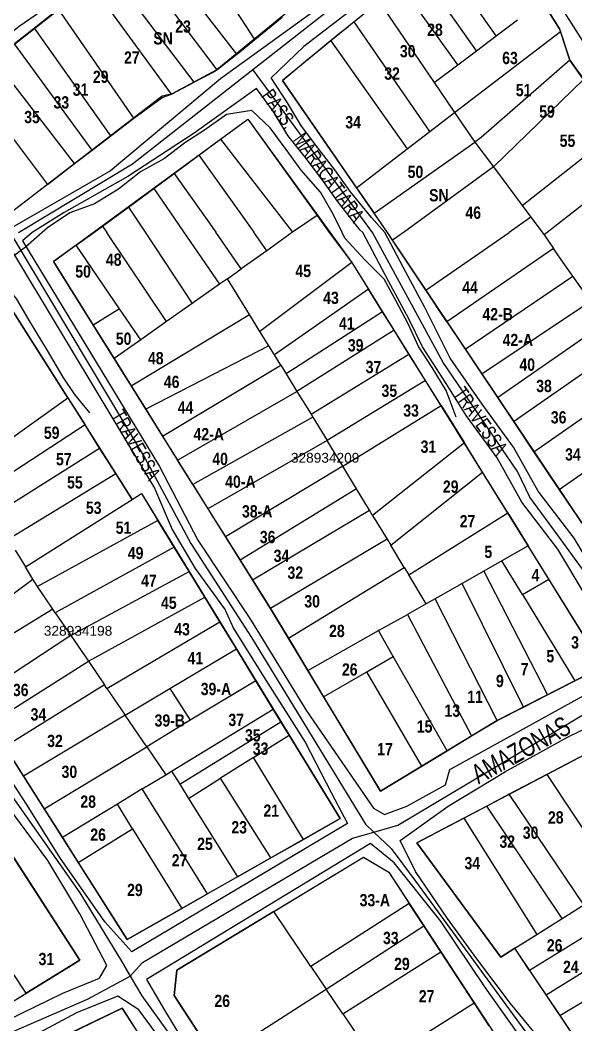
# Model space of a CAD drawing. Extents: x 206155 to 208014, y 4847439 to 4850017.
# Drawn here: x 207491.6 to 207605.1, y 4848950.2 to 4849155.4 of the extents above; entities that cross this region are included whole.
import ezdxf
from ezdxf.enums import TextEntityAlignment as Align

# ---------------------------------------------------------------- set-up
doc = ezdxf.new("R2010")
doc.units = 0
doc.header["$LTSCALE"] = 1.5
doc.header["$MEASUREMENT"] = 0
for name, color, linetype in [('CD-MALHA-LOTES', 40, 'CONTINUOUS'), ('CD_TXT_QUADRA', 7, 'CONTINUOUS'), ('HD-VALAS-DRENOS', 170, 'CONTINUOUS'), ('RU-QUADRAS', 6, 'CONTINUOUS'), ('SV-EIXO-RUA-N-PAV', 6, 'CONTINUOUS'), ('SV-RUA-NAO-PAV-S-GUIA-C-GUIA', 7, 'CONTINUOUS'), ('SV-TXT-RUA-N-PAV-S-GUIA-C-GUIA', 7, 'CONTINUOUS'), ('Th_NmrPort', 7, 'CONTINUOUS')]:
    doc.layers.add(name, color=color, linetype=linetype)
doc.styles.add('ARIAL', font='ARIAL.TTF')
doc.styles.get("Standard").update_dxf_attribs({"font": 'swisscbo.ttf'})

msp = doc.modelspace()

# ---------------------------------------------------------------- linework, layer by layer
at = {"layer": 'CD-MALHA-LOTES', "linetype": 'Continuous'}
for p, q in [((207539.49, 4849151.45), (207524.63, 4849174.44)), ((207535.83, 4849148.44), (207518.96, 4849170.18)), ((207515.13, 4849167.3), (207531.73, 4849145.24)), ((207588.79, 4849152.18), (207577.24, 4849168.68)), ((207584.73, 4849149.12), (207573.21, 4849165.58)), ((207527.08, 4849142.7), (207510.82, 4849164.24)), ((207522.49, 4849140.31), (207506.28, 4849162.49)), ((207580.95, 4849146.27), (207569.27, 4849162.55)), ((207564.86, 4849159.15), (207559.79, 4849155.05)), ((207564.86, 4849159.15), (207576.13, 4849142.63)), ((207601.72, 4849153.65), (207598.19, 4849159.26)), ((207499.41, 4849157.62), (207494.47, 4849153.75)), ((207514.76, 4849135.39), (207499.41, 4849157.62)), ((207539.49, 4849151.45), (207545.05, 4849156.02)), ((207559.79, 4849155.05), (207555.03, 4849151.17)), ((207575.2, 4849132.67), (207559.79, 4849155.05)), ((207588.79, 4849152.18), (207593.11, 4849155.43)), ((207494.47, 4849153.75), (207490.42, 4849150.57)), ((207510.05, 4849131.77), (207494.47, 4849153.75)), ((207580.26, 4849136.57), (207601.91, 4849153.07)), ((207601.91, 4849153.07), (207601.72, 4849153.65)), ((207603.79, 4849147.24), (207601.91, 4849153.07)), ((207536, 4849148.58), (207539.49, 4849151.45)), ((207555.03, 4849151.17), (207545.12, 4849143.09)), ((207555.03, 4849151.17), (207570.6, 4849129.11)), ((207584.73, 4849149.12), (207588.79, 4849152.18)), ((207506.27, 4849128.86), (207490.42, 4849150.57)), ((207580.95, 4849146.27), (207584.73, 4849149.12)), ((207502.68, 4849126.1), (207486.31, 4849147.34)), ((207531.73, 4849145.24), (207535.83, 4849148.44)), ((207535.83, 4849148.44), (207536, 4849148.58)), ((207603.79, 4849147.24), (207585.68, 4849131.41)), ((207606.62, 4849143.3), (207603.79, 4849147.24)), ((207531.33, 4849144.92), (207527.08, 4849142.7)), ((207531.73, 4849145.24), (207531.33, 4849144.92)), ((207576.13, 4849142.63), (207580.95, 4849146.27)), ((207481.05, 4849143.21), (207497.17, 4849121.86)), ((207522.49, 4849140.31), (207527.08, 4849142.7)), ((207545.12, 4849143.09), (207560.27, 4849121.14)), ((207576.13, 4849142.63), (207580.26, 4849136.57)), ((207606.62, 4849143.3), (207588.22, 4849125.42)), ((207514.76, 4849135.39), (207520.59, 4849139.6)), ((207520.59, 4849139.6), (207522.49, 4849140.31)), ((207575.2, 4849132.67), (207580.26, 4849136.57)), ((207580.26, 4849136.57), (207584.41, 4849130.51)), ((207510.05, 4849131.77), (207514.76, 4849135.39)), ((207532.5, 4849131.11), (207538.04, 4849135.2)), ((207538.04, 4849135.2), (207552.19, 4849115.51)), ((207570.6, 4849129.11), (207575.2, 4849132.67)), ((207594.09, 4849117.57), (207613.91, 4849133.17)), ((207506.27, 4849128.86), (207510.05, 4849131.77)), ((207528.03, 4849127.81), (207532.5, 4849131.11)), ((207532.5, 4849131.11), (207547.15, 4849112.1)), ((207563.84, 4849115.95), (207584.41, 4849130.51)), ((207585.68, 4849131.41), (207584.41, 4849130.51)), ((207584.41, 4849130.51), (207588.22, 4849125.42)), ((207502.68, 4849126.1), (207506.27, 4849128.86)), ((207560.27, 4849121.14), (207570.6, 4849129.11)), ((207523.01, 4849124.1), (207528.03, 4849127.81)), ((207528.03, 4849127.81), (207539.26, 4849112.1)), ((207618.34, 4849127.02), (207598.59, 4849111.53)), ((207497.17, 4849121.86), (207502.68, 4849126.1)), ((207518.87, 4849121.04), (207523.01, 4849124.1)), ((207523.01, 4849124.1), (207531.54, 4849112.1)), ((207588.22, 4849125.42), (207570.02, 4849112.17)), ((207588.22, 4849125.42), (207594.09, 4849117.57)), ((207497.17, 4849121.86), (207491.5, 4849117.5)), ((207513.66, 4849117.2), (207518.87, 4849121.04)), ((207518.87, 4849121.04), (207524.92, 4849112.19)), ((207560.27, 4849121.14), (207563.84, 4849115.95)), ((207508.39, 4849113.3), (207513.66, 4849117.2)), ((207513.66, 4849117.2), (207517.11, 4849112.1)), ((207566.57, 4849112), (207563.84, 4849115.95)), ((207594.09, 4849117.57), (207595.88, 4849115.18)), ((207552.19, 4849115.51), (207547.15, 4849112.1)), ((207552.19, 4849115.51), (207554.7, 4849112.02)), ((207595.88, 4849115.18), (207591.39, 4849112)), ((207595.88, 4849115.18), (207598.59, 4849111.53)), ((207503.02, 4849109.41), (207506.62, 4849112)), ((207506.62, 4849112), (207508.39, 4849113.3)), ((207508.39, 4849113.3), (207509.27, 4849112)), ((207521.47, 4849093.84), (207509.27, 4849112)), ((207517.11, 4849112.1), (207526.71, 4849097.54)), ((207524.92, 4849112.19), (207532.27, 4849101.46)), ((207536.72, 4849104.59), (207531.54, 4849112.1)), ((207541.95, 4849108.28), (207539.26, 4849112.1)), ((207547.15, 4849112.1), (207541.95, 4849108.28)), ((207554.7, 4849112.02), (207559.29, 4849105.91)), ((207567.61, 4849110.44), (207566.57, 4849112)), ((207570.02, 4849112.17), (207567.61, 4849110.44)), ((207574.4, 4849100.26), (207591.39, 4849112)), ((207574.4, 4849100.26), (207567.61, 4849110.44)), ((207598.59, 4849111.53), (207600.5, 4849108.79)), ((207511.87, 4849096.45), (207503.02, 4849109.41)), ((207541.95, 4849108.28), (207536.72, 4849104.59)), ((207600.5, 4849108.79), (207578.71, 4849093.81)), ((207559.29, 4849105.91), (207540.54, 4849091.81)), ((207559.29, 4849105.91), (207562.68, 4849100.48)), ((207533.89, 4849102.6), (207532.27, 4849101.46)), ((207582.45, 4849088.21), (207604.45, 4849103.11)), ((207607.05, 4849099.39), (207604.45, 4849103.11)), ((207532.27, 4849101.46), (207526.71, 4849097.54)), ((207562.68, 4849100.48), (207543.49, 4849087.04)), ((207565.58, 4849095.83), (207562.68, 4849100.48)), ((207578.71, 4849093.81), (207574.4, 4849100.26)), ((207526.71, 4849097.54), (207521.47, 4849093.84)), ((207608.05, 4849097.95), (207585.84, 4849083.12)), ((207511.87, 4849096.45), (207506.48, 4849093.13)), ((207516.21, 4849090.12), (207511.87, 4849096.45)), ((207565.58, 4849095.83), (207545.89, 4849083.15)), ((207567.91, 4849092.1), (207565.58, 4849095.83)), ((207514.23, 4849080.73), (207538.4, 4849095.29)), ((207521.47, 4849093.84), (207516.21, 4849090.12)), ((207540.54, 4849091.81), (207538.4, 4849095.29)), ((207578.71, 4849093.81), (207582.45, 4849088.21)), ((207589.02, 4849078.36), (207611.04, 4849093.64)), ((207506.48, 4849093.13), (207510.76, 4849086.28)), ((207542.33, 4849088.92), (207540.54, 4849091.81)), ((207567.91, 4849092.1), (207548.06, 4849079.58)), ((207570.96, 4849087.21), (207567.91, 4849092.1)), ((207516.21, 4849090.12), (207510.76, 4849086.28)), ((207542.33, 4849088.92), (207517.2, 4849075.98)), ((207543.49, 4849087.04), (207542.33, 4849088.92)), ((207550.96, 4849074.92), (207570.96, 4849087.21)), ((207574.33, 4849081.82), (207570.96, 4849087.21)), ((207582.45, 4849088.21), (207585.84, 4849083.12)), ((207592.3, 4849073.45), (207614.4, 4849088.82)), ((207510.76, 4849086.28), (207514.23, 4849080.73)), ((207544.79, 4849084.93), (207543.49, 4849087.04)), ((207520.66, 4849070.44), (207544.79, 4849084.93)), ((207544.79, 4849084.93), (207545.89, 4849083.15)), ((207545.89, 4849083.15), (207548.06, 4849079.58)), ((207585.84, 4849083.12), (207589.02, 4849078.36)), ((207574.33, 4849081.82), (207554.27, 4849069.55)), ((207577.53, 4849076.69), (207574.33, 4849081.82)), ((207618.68, 4849082.67), (207596.47, 4849067.2)), ((207514.23, 4849080.73), (207517.2, 4849075.98)), ((207523.73, 4849065.53), (207548.06, 4849079.58)), ((207548.06, 4849079.58), (207550.96, 4849074.92)), ((207487.86, 4849068.69), (207501.3, 4849078.28)), ((207501.3, 4849078.28), (207504.81, 4849072.74)), ((207589.02, 4849078.36), (207592.3, 4849073.45)), ((207517.2, 4849075.98), (207520.66, 4849070.44)), ((207550.96, 4849074.92), (207551.32, 4849074.33)), ((207557.45, 4849064.32), (207577.53, 4849076.69)), ((207577.53, 4849076.69), (207582.29, 4849069.07)), ((207623.8, 4849075.03), (207601.64, 4849059.46)), ((207551.32, 4849074.33), (207526.83, 4849060.58)), ((207551.32, 4849074.33), (207554.27, 4849069.55)), ((207592.3, 4849073.45), (207596.47, 4849067.2)), ((207504.81, 4849072.74), (207483.4, 4849058.74)), ((207507.79, 4849068.02), (207504.81, 4849072.74)), ((207520.66, 4849070.44), (207523.73, 4849065.53)), ((207554.27, 4849069.55), (207529.92, 4849055.62)), ((207557.45, 4849064.32), (207554.27, 4849069.55)), ((207582.29, 4849069.07), (207563.54, 4849054.27)), ((207586, 4849063.08), (207582.29, 4849069.07)), ((207486.12, 4849054.33), (207507.79, 4849068.02)), ((207511.08, 4849062.82), (207507.79, 4849068.02)), ((207596.47, 4849067.2), (207601.64, 4849059.46)), ((207526.83, 4849060.58), (207523.73, 4849065.53)), ((207489.12, 4849049.43), (207511.08, 4849062.82)), ((207514.44, 4849057.5), (207511.08, 4849062.82)), ((207557.45, 4849064.32), (207533.52, 4849049.87)), ((207560.26, 4849059.69), (207557.45, 4849064.32)), ((207567.23, 4849048.19), (207586, 4849063.08)), ((207591.13, 4849054.79), (207586, 4849063.08)), ((207526.83, 4849060.58), (207529.92, 4849055.62)), ((207514.44, 4849057.5), (207516.35, 4849058.71)), ((207516.35, 4849058.71), (207519.69, 4849053.23)), ((207560.26, 4849059.69), (207536.48, 4849045.14)), ((207562.9, 4849055.34), (207560.26, 4849059.69)), ((207601.64, 4849059.46), (207608.21, 4849049.74)), ((207492.63, 4849043.73), (207514.44, 4849057.5)), ((207529.92, 4849055.62), (207533.52, 4849049.87)), ((207538.98, 4849041.13), (207562.9, 4849055.34)), ((207563.54, 4849054.27), (207562.9, 4849055.34)), ((207570.93, 4849042.1), (207591.13, 4849054.79)), ((207591.13, 4849054.79), (207595.32, 4849048.01)), ((207519.69, 4849053.23), (207495.09, 4849039.72)), ((207523.02, 4849047.79), (207519.69, 4849053.23)), ((207563.54, 4849054.27), (207566.51, 4849049.38)), ((207533.52, 4849049.87), (207536.48, 4849045.14)), ((207566.51, 4849049.38), (207542.67, 4849035.23)), ((207566.51, 4849049.38), (207567.23, 4849048.19)), ((207570.01, 4849043.61), (207567.23, 4849048.19)), ((207490.53, 4849047.14), (207492.63, 4849043.73)), ((207523.02, 4849047.79), (207498.74, 4849034.38)), ((207526.06, 4849042.81), (207523.02, 4849047.79)), ((207595.32, 4849048.01), (207589.95, 4849044.97)), ((207599.51, 4849041.25), (207595.32, 4849048.01)), ((207536.48, 4849045.14), (207538.98, 4849041.13)), ((207589.95, 4849044.97), (207586.25, 4849042.88)), ((207594.14, 4849038.08), (207589.95, 4849044.97)), ((207494.14, 4849041.26), (207492.63, 4849043.73)), ((207501.9, 4849029.75), (207526.06, 4849042.81)), ((207529.28, 4849037.54), (207526.06, 4849042.81)), ((207546.33, 4849029.16), (207570.01, 4849043.61)), ((207570.01, 4849043.61), (207570.93, 4849042.1)), ((207574.49, 4849036.22), (207570.93, 4849042.1)), ((207586.25, 4849042.88), (207581.8, 4849040.36)), ((207586.25, 4849042.88), (207599.27, 4849017.63)), ((207475.13, 4849026.99), (207494.14, 4849041.26)), ((207495.09, 4849039.72), (207494.14, 4849041.26)), ((207538.98, 4849041.13), (207542.67, 4849035.23)), ((207581.8, 4849040.36), (207576.3, 4849037.25)), ((207594.37, 4849015.12), (207581.8, 4849040.36)), ((207594.14, 4849038.08), (207599.51, 4849041.25)), ((207498.22, 4849035.14), (207495.09, 4849039.72)), ((207594.14, 4849038.08), (207604.85, 4849020.48)), ((207505.5, 4849024.47), (207529.28, 4849037.54)), ((207532.37, 4849032.49), (207529.28, 4849037.54)), ((207574.49, 4849036.22), (207570.66, 4849034.05)), ((207576.3, 4849037.25), (207574.49, 4849036.22)), ((207588.97, 4849012.36), (207576.3, 4849037.25)), ((207498.22, 4849035.14), (207478.02, 4849022.67)), ((207498.74, 4849034.38), (207498.22, 4849035.14)), ((207498.74, 4849034.38), (207501.9, 4849029.75)), ((207542.67, 4849035.23), (207546.33, 4849029.16)), ((207564.77, 4849030.72), (207570.66, 4849034.05)), ((207570.66, 4849034.05), (207583.75, 4849009.21)), ((207509.29, 4849018.91), (207532.37, 4849032.49)), ((207535.72, 4849027), (207532.37, 4849032.49)), ((207501.9, 4849029.75), (207482.03, 4849016.65)), ((207501.9, 4849029.75), (207505.5, 4849024.47)), ((207550.32, 4849022.55), (207564.77, 4849030.72)), ((207567.77, 4849025.45), (207564.77, 4849030.72)), ((207546.33, 4849029.16), (207550.32, 4849022.55)), ((207522.16, 4849018.91), (207535.72, 4849027)), ((207539.69, 4849020.5), (207535.72, 4849027)), ((207485.31, 4849011.72), (207505.5, 4849024.47)), ((207505.5, 4849024.47), (207508.78, 4849019.66)), ((207562.39, 4849022.34), (207567.77, 4849025.45)), ((207578.73, 4849006.16), (207567.77, 4849025.45)), ((207550.32, 4849022.55), (207553.53, 4849017.22)), ((207553.53, 4849017.22), (207562.39, 4849022.34)), ((207573.57, 4849003.03), (207562.39, 4849022.34)), ((207508.78, 4849019.66), (207488.44, 4849007)), ((207509.29, 4849018.91), (207508.78, 4849019.66)), ((207539.69, 4849020.5), (207526.28, 4849012.45)), ((207543.25, 4849014.67), (207539.69, 4849020.5)), ((207599.27, 4849017.63), (207604.85, 4849020.48)), ((207509.29, 4849018.91), (207513.02, 4849013.44)), ((207513.02, 4849013.44), (207522.16, 4849018.91)), ((207522.16, 4849018.91), (207526.28, 4849012.45)), ((207594.37, 4849015.12), (207599.27, 4849017.63)), ((207553.53, 4849017.22), (207565.17, 4848997.93)), ((207513.02, 4849013.44), (207492.23, 4849001.03)), ((207517.42, 4849006.99), (207513.02, 4849013.44)), ((207522.47, 4849002), (207543.25, 4849014.67)), ((207544.83, 4849012.09), (207543.25, 4849014.67)), ((207588.97, 4849012.36), (207594.37, 4849015.12)), ((207526.28, 4849012.45), (207517.42, 4849006.99)), ((207524.14, 4848999.34), (207544.83, 4849012.09)), ((207546.5, 4849009.35), (207544.83, 4849012.09)), ((207583.75, 4849009.21), (207588.97, 4849012.36)), ((207539.21, 4849004.79), (207546.5, 4849009.35)), ((207578.73, 4849006.16), (207583.75, 4849009.21)), ((207488.44, 4849007), (207492.23, 4849001.03)), ((207496.49, 4848994.31), (207517.42, 4849006.99)), ((207517.42, 4849006.99), (207521.31, 4849001.29)), ((207573.57, 4849003.03), (207578.73, 4849006.16)), ((207539.21, 4849004.79), (207532.47, 4849000.57)), ((207549.42, 4848988.1), (207539.21, 4849004.79)), ((207565.17, 4848997.93), (207573.57, 4849003.03)), ((207605.73, 4849004.82), (207599.09, 4849001.33)), ((207492.23, 4849001.03), (207496.49, 4848994.31)), ((207516.51, 4848998.39), (207521.31, 4849001.29)), ((207521.31, 4849001.29), (207522.47, 4849002)), ((207522.47, 4849002), (207524.14, 4848999.34)), ((207599.09, 4849001.33), (207591.45, 4848997.31)), ((207599.09, 4849001.33), (207613.8, 4848979.14)), ((207524.14, 4848999.34), (207525.94, 4848996.47)), ((207525.94, 4848996.47), (207532.47, 4849000.57)), ((207542.76, 4848984.33), (207532.47, 4849000.57)), ((207516.51, 4848998.39), (207511.43, 4848995.31)), ((207529.85, 4848977), (207516.51, 4848998.39)), ((207591.45, 4848997.31), (207586.83, 4848994.87)), ((207606.69, 4848974.72), (207591.45, 4848997.31)), ((207511.43, 4848995.31), (207500.18, 4848988.5)), ((207514.54, 4848990.27), (207511.43, 4848995.31)), ((207525.94, 4848996.47), (207535.98, 4848980.48)), ((207586.83, 4848994.87), (207582.16, 4848992.42)), ((207602.22, 4848971.91), (207586.83, 4848994.87)), ((207496.49, 4848994.31), (207500.18, 4848988.5)), ((207582.16, 4848992.42), (207597.09, 4848968.7)), ((207503.42, 4848983.39), (207514.54, 4848990.27)), ((207514.54, 4848990.27), (207524.56, 4848974.01)), ((207500.18, 4848988.5), (207503.42, 4848983.39)), ((207542.76, 4848984.33), (207549.42, 4848988.1)), ((207503.42, 4848983.39), (207513.39, 4848967.67)), ((207535.98, 4848980.48), (207542.76, 4848984.33)), ((207543.34, 4848973.35), (207561.69, 4848984.44)), ((207535.98, 4848980.48), (207529.85, 4848977)), ((207492.82, 4848956.68), (207478.78, 4848977.78)), ((207524.56, 4848974.01), (207529.85, 4848977)), ((207571.03, 4848975.02), (207550.92, 4848962.14)), ((207574.02, 4848970.44), (207571.03, 4848975.02)), ((207602.22, 4848971.91), (207606.69, 4848974.72)), ((207513.39, 4848967.67), (207524.56, 4848974.01)), ((207550.92, 4848962.14), (207543.34, 4848973.35)), ((207616.01, 4848973.91), (207595.56, 4848961.35)), ((207554.03, 4848957.54), (207574.02, 4848970.44)), ((207577.47, 4848965.15), (207574.02, 4848970.44)), ((207597.09, 4848968.7), (207602.22, 4848971.91)), ((207592.55, 4848965.85), (207597.09, 4848968.7)), ((207619.54, 4848969.01), (207598.95, 4848956.31)), ((207557.44, 4848952.49), (207577.47, 4848965.15)), ((207584.27, 4848954.74), (207577.47, 4848965.15)), ((207589.7, 4848964.07), (207592.55, 4848965.85)), ((207595.56, 4848961.35), (207592.55, 4848965.85)), ((207601.77, 4848952.11), (207622.66, 4848964.67)), ((207550.92, 4848962.14), (207554.03, 4848957.54)), ((207595.56, 4848961.35), (207598.95, 4848956.31)), ((207488.22, 4848953.85), (207492.82, 4848956.68)), ((207531.56, 4848943.1), (207554.03, 4848957.54)), ((207557.44, 4848952.49), (207554.03, 4848957.54)), ((207598.95, 4848956.31), (207601.77, 4848952.11)), ((207564.41, 4848942.18), (207584.27, 4848954.74)), ((207587.33, 4848950.05), (207584.27, 4848954.74)), ((207557.44, 4848952.49), (207560.59, 4848947.84)), ((207601.77, 4848952.11), (207605.86, 4848946.03))]:
    msp.add_line(p, q, dxfattribs=at)
at = {"layer": 'CD-MALHA-LOTES', "linetype": 'Continuous', "flags": 128}
for points in [[(207503.02, 4849109.41), (207498.4, 4849106.08), (207506.48, 4849093.13)], [(207604.45, 4849103.11), (207601.99, 4849106.61), (207600.5, 4849108.79)], [(207533.89, 4849102.6), (207536.72, 4849104.59)], [(207501.3, 4849078.28), (207488.81, 4849098.03), (207475.4, 4849088.99)], [(207604.85, 4849020.48), (207610.55, 4849023.4), (207599.51, 4849041.25)], [(207549.42, 4848988.1), (207556.89, 4848992.34), (207546.5, 4849009.35)], [(207582.16, 4848992.42), (207572.59, 4848987.38), (207589.7, 4848964.07)], [(207490.2, 4848984.43), (207503.77, 4848963.42), (207492.82, 4848956.68)], [(207561.69, 4848984.44), (207566.85, 4848981.42), (207571.03, 4848975.02)], [(207543.34, 4848973.35), (207523.55, 4848961.38), (207523.02, 4848956.22), (207531.56, 4848943.1)], [(207515.03, 4848949.52), (207512.41, 4848953.64), (207493.13, 4848944.34)]]:
    msp.add_lwpolyline(points, dxfattribs=at)
at = {"layer": 'CD-MALHA-LOTES', "linetype": 'Continuous'}
msp.add_lwpolyline([(207538.4, 4849095.29), (207533.89, 4849102.6)], dxfattribs=at)
for p in [(207601.91, 4849153.07), (207555.03, 4849151.17), (207580.26, 4849136.57), (207570.6, 4849129.11), (207548.06, 4849079.58), (207581.8, 4849040.36), (207581.8, 4849040.36), (207599.51, 4849041.25), (207564.77, 4849030.72), (207567.77, 4849025.45), (207591.45, 4848997.31), (207591.45, 4848997.31), (207503.42, 4848983.39)]:
    msp.add_point(p, dxfattribs=at)
at = {"layer": 'HD-VALAS-DRENOS', "flags": 128}
for points in [[(207557.31, 4849112.03), (207555.51, 4849115.79), (207552.93, 4849120.28), (207548.96, 4849124.76), (207545.88, 4849128.99), (207542.63, 4849133.42), (207538.86, 4849136.95), (207533.71, 4849136.12), (207529.21, 4849132.94), (207525.18, 4849130.32), (207521.03, 4849127.16), (207516.16, 4849124.42), (207511.66, 4849120.9), (207506.78, 4849117.86), (207501.71, 4849116.08), (207497.16, 4849113.01), (207496.04, 4849112.03)], [(207496.04, 4849112.03), (207492.63, 4849109.02), (207488.13, 4849105.6), (207483.48, 4849101.8), (207482.99, 4849101.54), (207478.64, 4849099.16), (207473.84, 4849095.61), (207470.04, 4849091.62), (207464.71, 4849088.6), (207460.65, 4849085.48), (207456.58, 4849080.64), (207452.08, 4849076.69), (207447.7, 4849073.7)], [(207580.59, 4849074.34), (207578.56, 4849079.78), (207575.68, 4849084.44), (207572.93, 4849088.77), (207570.83, 4849093.41), (207568.32, 4849098.04), (207565.87, 4849102.5), (207565.63, 4849102.74), (207561.92, 4849106.46), (207557.87, 4849110.86), (207557.31, 4849112.03)], [(207485.19, 4849103.06), (207488.3, 4849101.63), (207488.31, 4849101.62), (207490.85, 4849098.39), (207493.6, 4849093.66), (207497.09, 4849087.9), (207500.25, 4849082.5), (207502.64, 4849078.94), (207505.74, 4849075.18)]]:
    msp.add_lwpolyline(points, dxfattribs=at)
at = {"layer": 'RU-QUADRAS', "color": 6, "linetype": 'Continuous'}
for points in [[(207426.68, 4849098.43), (207453.16, 4849121.33), (207504.98, 4849161.99), (207511.29, 4849164.42), (207534.26, 4849181.67), (207533.76, 4849182.31), (207618.15, 4849244.29), (207631.98, 4849226.82), (207631.98, 4849222.96), (207560.84, 4849169.12), (207531.73, 4849145.24), (207522.49, 4849140.31), (207520.55, 4849139.84), (207484.35, 4849112), (207471.83, 4849103.08), (207455.22, 4849089.27), (207454.23, 4849090.42), (207439.59, 4849081.3)], [(207498.4, 4849106.08), (207538.04, 4849135.2), (207559.29, 4849105.91), (207610.55, 4849023.4), (207588.97, 4849012.36), (207565.17, 4848997.93), (207542.67, 4849035.23)], [(207446.71, 4849069.65), (207488.81, 4849098.03), (207514.44, 4849057.5), (207516.35, 4849058.71), (207556.89, 4848992.34), (207513.39, 4848967.67), (207488.28, 4849007.26)], [(207503.77, 4848963.42), (207439.03, 4849063.64), (207436.57, 4849063.64), (207401.94, 4849040.22), (207404.13, 4849037.02), (207399.19, 4849033.48), (207415.06, 4849011.53), (207428.91, 4848996.92), (207430.92, 4848991.34), (207434.72, 4848985.99), (207434.95, 4848978.4), (207461.76, 4848937.57)], [(207572.59, 4848987.38), (207620.24, 4849012.46), (207632.32, 4848990.79), (207690.99, 4848910.07), (207649.65, 4848880.89), (207592.55, 4848965.85), (207589.7, 4848964.07)], [(207523.02, 4848956.22), (207523.55, 4848961.38), (207561.69, 4848984.44), (207566.85, 4848981.42), (207611.03, 4848913.77), (207612.67, 4848914.99), (207617.84, 4848907.16), (207617.06, 4848906.66), (207640.83, 4848873.88), (207634.83, 4848868.69), (207636.19, 4848866.75), (207598.24, 4848841.3), (207579.59, 4848869.94), (207577.74, 4848868.88), (207545.12, 4848925.02), (207543.87, 4848924.19)], [(207464.47, 4848930.51), (207512.41, 4848953.64), (207534.79, 4848918.48), (207536.84, 4848919.57), (207551.5, 4848889.78), (207552.37, 4848890.23), (207553.89, 4848886.13), (207555.93, 4848887.21), (207558.38, 4848881.6), (207590.32, 4848831.85), (207575.62, 4848820.71), (207576.78, 4848818.69), (207571.61, 4848816.2), (207570.98, 4848817.33), (207566.04, 4848814.19), (207551.51, 4848803.38), (207499.05, 4848884.52), (207474.99, 4848912.72)]]:
    msp.add_lwpolyline(points, close=True, dxfattribs=at)
msp.add_lwpolyline([(207545.12, 4849143.09, -0.01443), (207587.38, 4849176.47), (207601.72, 4849153.65), (207603.79, 4849147.24), (207642.16, 4849094.04), (207643.43, 4849089.88), (207665.65, 4849058.15), (207639.88, 4849040.41), (207638.93, 4849041.82), (207620.75, 4849031.19), (207566.57, 4849112)], format="xyb", close=True, dxfattribs=at)
at = {"layer": 'SV-EIXO-RUA-N-PAV'}
for points in [[(207491.26, 4849112.03), (207514.51, 4849126.04), (207539.08, 4849145.29), (207638.32, 4849223.04)], [(207563.54, 4849112.03), (207539.08, 4849145.29)], [(207697.65, 4848907.68), (207695.83, 4848911.73), (207690.45, 4848921.73), (207685.58, 4848928.39), (207677.37, 4848937.11), (207668.66, 4848947.36), (207662.51, 4848955.56), (207657.64, 4848964.53), (207648.41, 4848977.86), (207639.69, 4848989.4), (207631.75, 4849001.7), (207626.36, 4849013.75), (207622.27, 4849018.88), (207619.34, 4849020.77), (207616.83, 4849023.09), (207614.13, 4849025.79), (207610.59, 4849033.9), (207607.47, 4849041.8), (207602.07, 4849049.28), (207595.62, 4849058.01), (207593.13, 4849063.21), (207577.95, 4849085.45), (207563.54, 4849112.03)], [(207490.04, 4849111.11), (207517.12, 4849065.86), (207526.42, 4849048.51), (207538.82, 4849029.3), (207562.06, 4848991.18), (207563.78, 4848989.56), (207567.33, 4848986.22), (207572.28, 4848979.56), (207604.2, 4848935.87), (207608.23, 4848929.05), (207622.18, 4848909.83), (207632.25, 4848897.59), (207648.92, 4848871.62)], [(207423.87, 4849107.4), (207429.39, 4849091.68), (207436.03, 4849083.46), (207440.14, 4849075.55), (207441.25, 4849072.82), (207443.62, 4849067.01), (207454.7, 4849049.92), (207460.71, 4849040.12), (207475.26, 4849018.29), (207490.44, 4848996.15), (207503.73, 4848977.17), (207512.27, 4848963.25), (207514.03, 4848960.19), (207516.38, 4848956.13), (207523.02, 4848946.95), (207540.11, 4848921.33), (207563.36, 4848883.53), (207567.15, 4848875.94), (207581.07, 4848853.48), (207596.93, 4848830.44)], [(207347.2, 4848861.11), (207393.35, 4848890.81), (207403.65, 4848897.38), (207407.21, 4848899.91), (207412.24, 4848902.35), (207420.13, 4848905.03), (207427.33, 4848908.16), (207432.97, 4848912.55), (207442.67, 4848920.69), (207451.75, 4848926.01), (207455.51, 4848928.52), (207457.76, 4848930.28), (207459.89, 4848931.96), (207466.16, 4848935.4), (207488.7, 4848948.24), (207505.3, 4848955.44), (207514.03, 4848960.19), (207516.57, 4848962.96), (207559.46, 4848988.32), (207563.78, 4848989.56), (207568.7, 4848990.98), (207615.35, 4849018.85)]]:
    msp.add_lwpolyline(points, dxfattribs=at)
at = {"layer": 'SV-RUA-NAO-PAV-S-GUIA-C-GUIA', "flags": 128}
for points in [[(207437.85, 4849112.03), (207442.44, 4849115.72), (207446.79, 4849118.84), (207452.47, 4849123.55), (207456.69, 4849126.88), (207461.1, 4849130.22), (207465.76, 4849133.5), (207470.57, 4849137.72), (207478.41, 4849143.6), (207485.18, 4849149.29), (207491.36, 4849154.19), (207496.6, 4849157.77), (207503.47, 4849162.97), (207508.57, 4849166.11), (207515.14, 4849170.62), (207521.12, 4849175.33), (207526.61, 4849179.93), (207531.61, 4849183.95), (207534.46, 4849185.92), (207541.13, 4849191.31), (207582.57, 4849219.43), (207616.18, 4849245.85)], [(207630.92, 4849219.89), (207599.94, 4849196.33), (207574.46, 4849176.39), (207552.6, 4849158), (207532.47, 4849143.41), (207510.01, 4849124.65), (207488.17, 4849112.03)], [(207632.38, 4849112.03), (207620, 4849129.77), (207607.12, 4849150.07), (207594.55, 4849169.92), (207590.99, 4849176.15), (207589.08, 4849177.79), (207587.47, 4849178.26), (207585.78, 4849177.65), (207583.06, 4849175.81), (207549.5, 4849150.02), (207542.85, 4849143.65)], [(207566.04, 4849112.03), (207563.31, 4849115.1), (207559.04, 4849120.32), (207555.81, 4849124.81), (207552.36, 4849129.33), (207549.02, 4849133.72), (207546.15, 4849138.5), (207542.85, 4849143.65)], [(207539.84, 4849141.47), (207527.09, 4849132.3), (207513.57, 4849123.46), (207500.52, 4849116.1), (207494.01, 4849112.03)], [(207561.51, 4849112.03), (207560.94, 4849112.57), (207556.35, 4849118.44), (207553.15, 4849122.93), (207549.77, 4849127.4), (207546.2, 4849131.87), (207543.2, 4849136.79), (207539.84, 4849141.47)], [(207492.04, 4849110.35), (207520.03, 4849064.23), (207527.87, 4849049.22), (207538.59, 4849033.02), (207550.04, 4849014.34), (207563.69, 4848994.48), (207565.96, 4848993.2), (207570.5, 4848994.9), (207578.44, 4848999.21), (207579.31, 4849002.36), (207611.26, 4849020), (207613.29, 4849022.53), (207611.85, 4849026.52), (207606.96, 4849038.06), (207601.36, 4849047.36), (207593.98, 4849056.99), (207588.94, 4849066.03), (207582.62, 4849074.68), (207578.54, 4849081.18), (207573.72, 4849088.68), (207570.91, 4849094.43), (207566.79, 4849102.06), (207561.51, 4849112.03)], [(207494.01, 4849112.03), (207492.04, 4849110.35)], [(207632.38, 4849112.03), (207638.13, 4849103.79), (207642.79, 4849096.95), (207659.83, 4849071.08), (207668.65, 4849056.74), (207668.78, 4849054.77), (207667.37, 4849053.18), (207663.79, 4849050.32), (207643.76, 4849037.4), (207622.35, 4849025.45), (207618.77, 4849025.36), (207615.53, 4849028.08), (207610.54, 4849039.88), (207604.67, 4849049.62), (207597.33, 4849059.2), (207592.31, 4849068.19), (207585.88, 4849077), (207579.35, 4849086.37), (207574.17, 4849096.71), (207570.32, 4849103.93), (207566.04, 4849112.03)], [(207607.64, 4848931.65), (207604.68, 4848937.16), (207598.34, 4848946.45), (207591.69, 4848954.58), (207584.82, 4848963.71), (207578.84, 4848971.91), (207572.32, 4848981.52), (207569.15, 4848987.84), (207578.94, 4848994.9), (207590.66, 4849001.96), (207603.34, 4849009), (207614.2, 4849014.31)], [(207489.01, 4848951.16), (207500.27, 4848956.71), (207507.78, 4848959.75), (207509.25, 4848962.32), (207503.75, 4848972.92), (207497.19, 4848983.77), (207489.54, 4848994.19)], [(207608.82, 4848927.02), (207599.61, 4848940.28), (207593.26, 4848948.38), (207586.59, 4848957.81), (207577.42, 4848971.45), (207567.97, 4848983.28), (207563.13, 4848987.22), (207517.39, 4848959.46), (207521.03, 4848953.25), (207527.69, 4848942.18), (207534.04, 4848933.57), (207542.06, 4848921.82), (207548.59, 4848911.47), (207554.99, 4848901.61), (207564.85, 4848883.84), (207572.59, 4848870.72), (207580.27, 4848857.94), (207588.78, 4848844.95), (207595.31, 4848836.27), (207600.82, 4848837.06), (207611.43, 4848844.6)], [(207525.5, 4848940.18), (207515.79, 4848953.29), (207511.53, 4848956.05), (207503.1, 4848952.65), (207491.61, 4848946.53)]]:
    msp.add_lwpolyline(points, dxfattribs=at)
msp.add_lwpolyline([(207514.4, 4848965.12), (207508.88, 4848971.27), (207499.67, 4848984.4), (207492.98, 4848995.1), (207484.68, 4849007.73), (207478.11, 4849017.65), (207469.38, 4849030.03), (207462.15, 4849040.6), (207457.99, 4849047.72), (207451.43, 4849058.9), (207445.28, 4849068.08), (207443.65, 4849071.73), (207458.23, 4849082.43), (207468.98, 4849090.58), (207489.81, 4849108.43), (207519.01, 4849059.83), (207522.61, 4849051.38), (207527.33, 4849043.4), (207533.46, 4849034.94), (207535.13, 4849031.14), (207541.71, 4849020.6), (207549.76, 4849007.94), (207555.11, 4848997.51), (207558.43, 4848991.35)], close=True, dxfattribs=at)

# ---------------------------------------------------------------- texts
at = {"layer": 'CD_TXT_QUADRA', "linetype": 'Continuous', "style": 'ARIAL'}
for s, p in [('328934209', (207553.84, 4849066.02)), ('328934198', (207503.39, 4849030.69))]:
    msp.add_text(s, height=2, dxfattribs=at).set_placement(p, align=Align.MIDDLE)
at = {"layer": 'SV-TXT-RUA-N-PAV-S-GUIA-C-GUIA', "style": 'ARIAL', "width": 0.7}
for s, height, rotation, p in [('PASS.   MARACATIARA', 3, 306, (207540.67, 4849139.9)), ('TRAVESSA', 3, 305, (207579.89, 4849079.12)), ('TRAVESSA', 3, 300, (207510.01, 4849074.68)), ('AMAZONAS', 4, 29, (207585.18, 4848999.3))]:
    msp.add_text(s, height=height, rotation=rotation, dxfattribs=at).set_placement(p)
at = {"layer": 'Th_NmrPort', "color": 1}
for s, p in [('23', (207523.25, 4849154.1)), ('SN', (207518.76, 4849151.68)), ('28', (207574.68, 4849153.43)), ('27', (207512.78, 4849147.75)), ('30', (207569.11, 4849149.06)), ('63', (207590, 4849147.67)), ('29', (207506.42, 4849143.83)), ('32', (207565.92, 4849144.49)), ('31', (207502.31, 4849141.21)), ('51', (207592.78, 4849141.11)), ('33', (207498.38, 4849138.6)), ('35', (207492.4, 4849135.61)), ('59', (207597.56, 4849136.73)), ('34', (207557.96, 4849134.55)), ('55', (207601.74, 4849130.77)), ('50', (207570.7, 4849124.41)), ('SN', (207575.08, 4849119.64)), ('46', (207582.49, 4849116.08)), ('48', (207509.08, 4849106.49)), ('50', (207502.82, 4849104.07)), ('45', (207547.77, 4849104.18)), ('44', (207581.84, 4849100.83)), ('43', (207553.44, 4849098.69)), ('42-B', (207585.97, 4849095.34)), ('41', (207556.67, 4849093.45)), ('50', (207511.1, 4849090.34)), ('42-A', (207590.09, 4849090.08)), ('39', (207558.49, 4849089)), ('48', (207517.67, 4849086.37)), ('37', (207562.13, 4849084.56)), ('40', (207593.52, 4849085.05)), ('46', (207520.91, 4849081.53)), ('35', (207565.36, 4849079.72)), ('38', (207596.95, 4849080.7)), ('44', (207523.74, 4849076.29)), ('33', (207569.8, 4849075.68)), ('36', (207599.93, 4849074.29)), ('59', (207496.41, 4849071.14)), ('42-A', (207526.97, 4849070.84)), ('31', (207573.34, 4849068.3)), ('57', (207498.89, 4849065.73)), ('40', (207530.81, 4849065.79)), ('34', (207602.85, 4849066.71)), ('55', (207501.15, 4849061)), ('40-A', (207533.43, 4849061.15)), ('29', (207577.89, 4849060.14)), ('53', (207504.99, 4849055.81)), ('38-A', (207536.87, 4849055.09)), ('27', (207581.32, 4849053.07)), ('51', (207511.08, 4849051.75)), ('36', (207540.51, 4849049.84)), ('49', (207513.56, 4849046.57)), ('34', (207543.33, 4849046.01)), ('5', (207586.37, 4849046.81)), ('47', (207516.27, 4849040.93)), ('32', (207546.16, 4849042.57)), ('4', (207596, 4849042.05)), ('30', (207549.6, 4849036.72)), ('45', (207520.33, 4849036.42)), ('43', (207523.04, 4849031.01)), ('28', (207554.65, 4849030.66)), ('3', (207604.08, 4849028.32)), ('41', (207525.75, 4849025.12)), ('5', (207599.03, 4849025.5)), ('26', (207557.28, 4849022.79)), ('7', (207593.78, 4849022.87)), ('9', (207588.73, 4849020.45)), ('36', (207490.09, 4849018.61)), ('39-A', (207528.45, 4849018.81)), ('11', (207582.87, 4849017.22)), ('13', (207578.22, 4849014.39)), ('34', (207493.7, 4849013.62)), ('39-B', (207519.02, 4849012.38)), ('37', (207534.09, 4849012.5)), ('15', (207572.56, 4849011.16)), ('32', (207497.09, 4849008.21)), ('35', (207537.48, 4849009.34)), ('33', (207539.06, 4849006.63)), ('17', (207564.48, 4849006.52)), ('30', (207500.02, 4849001.9)), ('28', (207503.86, 4848995.81)), ('21', (207541.25, 4848993.95)), ('28', (207599.34, 4848992.58)), ('23', (207534.7, 4848990.57)), ('30', (207594.21, 4848989.47)), ('26', (207505.89, 4848989.05)), ('32', (207589.44, 4848987.64)), ('25', (207527.71, 4848987.19)), ('27', (207522.52, 4848983.81)), ('34', (207582.3, 4848983.25)), ('29', (207513.41, 4848977.77)), ('33-A', (207560.89, 4848975.68)), ('33', (207565.66, 4848967.96)), ('26', (207599.12, 4848966.45)), ('31', (207495.33, 4848963.67)), ('29', (207567.93, 4848962.67)), ('24', (207602.42, 4848962.06)), ('26', (207531.24, 4848955.12)), ('27', (207572.97, 4848956.06))]:
    msp.add_text(s, height=2.5, dxfattribs=at).set_placement(p, align=Align.MIDDLE_LEFT)

doc.saveas('drawing.dxf')
